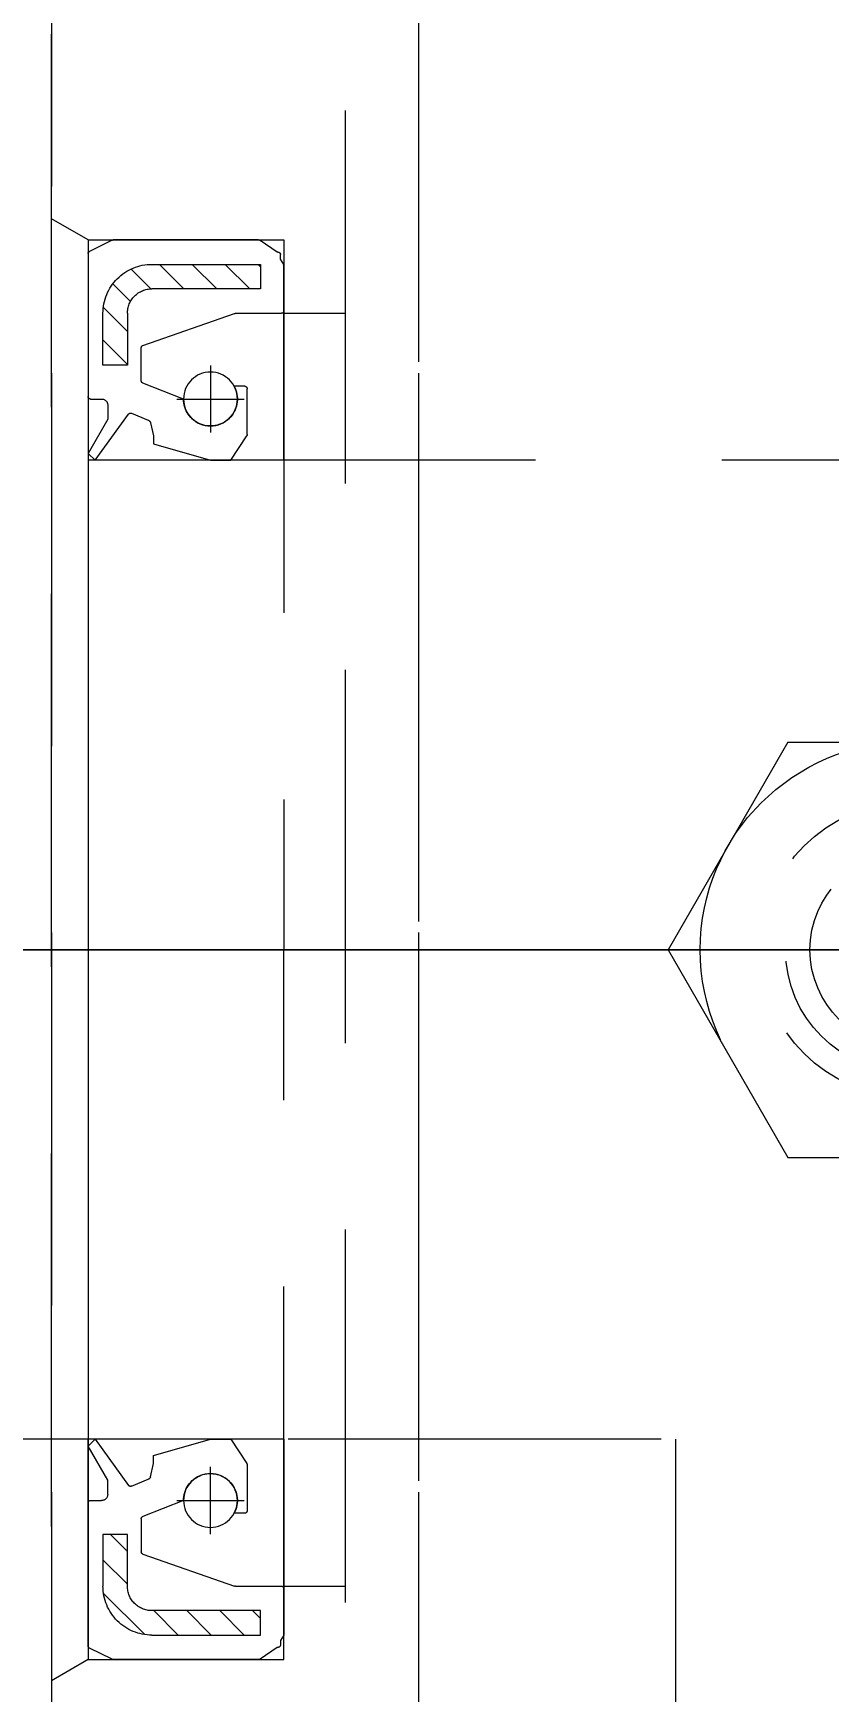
# Model space of a CAD drawing. Header units: millimetres. Extents: x 0 to 38884, y -3675 to 8056.
# Drawn here: x 3355.1 to 3387.6, y 4409.5 to 4477.3 of the extents above; entities that cross this region are included whole.
import ezdxf

# ---------------------------------------------------------------- set-up
doc = ezdxf.new("R2010")
doc.units = ezdxf.units.MM
doc.header["$LTSCALE"] = 2.4
doc.header["$PDMODE"] = 99
doc.header["$PDSIZE"] = 1
doc.linetypes.add('CENTER2', pattern=[28.575, 19.05, -3.175, 3.175, -3.175])
doc.linetypes.add('HIDDEN', pattern=[9.525, 6.35, -3.175])
for name, color, linetype, lineweight in [('04_HIDDEN', 2, 'HIDDEN', 13), ('05_CENTER', 4, 'CENTER2', 13), ('08_DIM', 3, 'Continuous', 13)]:
    doc.layers.add(name, color=color, linetype=linetype, lineweight=lineweight)
doc.layers.add('10_DRAFT', color=8, linetype='Continuous', lineweight=0, plot=False)
doc.styles.add('KANJI0', font='txt.shx', dxfattribs={"width": 0.9, "height": 30, "bigfont": 'bigfont'})
doc.styles.add('KSS_TXT', font='txt.shx', dxfattribs={"bigfont": 'extfont2.shx'})
doc.dimstyles.new('KSS_DIM', dxfattribs={"dimscale": 2, "dimtxt": 3, "dimasz": 2.5, "dimexe": 1.25, "dimexo": 0.625, "dimtad": 1, "dimdsep": 46, "dimtxsty": 'KSS_TXT', "dimblk": 'OPEN30', "dimcen": 0, "dimazin": 2, "dimtfac": 0.75, "dimtmove": 0, "dimatfit": 3, "dimldrblk": 'OPEN30', "dimfxl": 1.25, "dimtolj": 1, "dimarcsym": 0})
pattern_1 = [(45, (-7949.1725, -399.9912), (-0.67351921, 0.67351921), [])]

# ---------------------------------------------------------------- blocks, each defined once
blk = doc.blocks.new('_Open30')
at = {"color": 0, "linetype": 'ByBlock', "lineweight": -2}
for p, q in [((-1, 0.2679), (0, 0)), ((0, 0), (-1, -0.2679)), ((0, 0), (-1, 0))]:
    blk.add_line(p, q, dxfattribs=at)
blk = doc.blocks.new('*D379')
at = {"layer": '08_DIM', "color": 0, "lineweight": -2, "transparency": 16777216}
for p, q in [((3035.8, 4410.557), (3035.8, 3585.527)), ((6262.301, 4356.057), (6262.301, 3585.527)), ((3060.8, 3598.027), (6237.301, 3598.027))]:
    blk.add_line(p, q, dxfattribs=at)
at = {"layer": 'Defpoints', "color": 0, "transparency": 16777216}
for p in [(3035.8, 4416.807), (6262.301, 4362.307), (6262.301, 3598.027)]:
    blk.add_point(p, dxfattribs=at)
at = {"layer": '08_DIM', "color": 0, "lineweight": -2, "transparency": 16777216, "xscale": 25, "yscale": 25, "zscale": 25, "rotation": 180}
blk.add_blockref('_Open30', (3035.8, 3598.027), dxfattribs=at)
at = {"layer": '08_DIM', "color": 0, "lineweight": -2, "transparency": 16777216, "xscale": 25, "yscale": 25, "zscale": 25}
blk.add_blockref('_Open30', (6262.301, 3598.027), dxfattribs=at)
at = {"layer": '08_DIM', "color": 0, "transparency": 16777216, "insert": (4649.051, 3619.298), "char_height": 30, "attachment_point": 5, "style": 'KSS_TXT'}
blk.add_mtext('\\A1;3226.5', dxfattribs=at)
blk = doc.blocks.new('*D393')
at = {"layer": '08_DIM', "color": 0, "lineweight": -2, "transparency": 16777216}
for p, q in [((3035.8, 4410.557), (3035.8, 3674.339)), ((4520.801, 4328.557), (4520.801, 3674.339)), ((3060.8, 3686.839), (4495.801, 3686.839))]:
    blk.add_line(p, q, dxfattribs=at)
at = {"layer": 'Defpoints', "color": 0, "transparency": 16777216}
for p in [(3035.8, 4416.807), (4520.801, 4334.807), (4520.801, 3686.839)]:
    blk.add_point(p, dxfattribs=at)
at = {"layer": '08_DIM', "color": 0, "lineweight": -2, "transparency": 16777216, "xscale": 25, "yscale": 25, "zscale": 25, "rotation": 180}
blk.add_blockref('_Open30', (3035.8, 3686.839), dxfattribs=at)
at = {"layer": '08_DIM', "color": 0, "lineweight": -2, "transparency": 16777216, "xscale": 25, "yscale": 25, "zscale": 25}
blk.add_blockref('_Open30', (4520.801, 3686.839), dxfattribs=at)
at = {"layer": '08_DIM', "color": 0, "transparency": 16777216, "insert": (3778.301, 3708.11), "char_height": 30, "attachment_point": 5, "style": 'KSS_TXT'}
blk.add_mtext('\\A1;1485', dxfattribs=at)
blk = doc.blocks.new('A$C1140449C_1')
at = {"layer": '04_HIDDEN'}
blk.add_lwpolyline([(-245, -250), (245, -250), (250, -245), (250, 245), (245, 250), (-245, 250), (-250, 245), (-250, -245)], close=True, dxfattribs=at)
blk.add_circle((-230, 0), 6, dxfattribs=at)
at = {"layer": '05_CENTER'}
for p, q in [((668.351, 0), (-668.351, 0)), ((-220, 0), (-240, 0))]:
    blk.add_line(p, q, dxfattribs=at)
blk = doc.blocks.new('M10Nua_1_1_1')
at = {"color": 0, "linetype": 'CENTER2'}
for p, q in [((0, -11.104), (0, 11.104)), ((11.104, 0), (-11.104, 0))]:
    blk.add_line(p, q, dxfattribs=at)
at = {"color": 0}
for p, q in [((-4.9, 8.487), (-9.8, 0)), ((-4.9, 8.487), (4.9, 8.487)), ((9.8, 0), (4.9, 8.487)), ((-9.8, 0), (-4.9, -8.487)), ((4.9, -8.487), (9.8, 0)), ((-4.9, -8.487), (4.9, -8.487))]:
    blk.add_line(p, q, dxfattribs=at)
for radius in [8.487, 5, 4]:
    blk.add_circle((0, 0), radius, dxfattribs=at)
at = {"layer": '10_DRAFT', "style": 'KANJI0', "width": 0.82}
blk.add_text('Ｍ１０', height=1.25, dxfattribs=at).set_placement((0.256, 0.117))
blk = doc.blocks.new('A$C01295FB4_1')
blk.add_blockref('A$C1140449C_1', (0, 0))
at = {"layer": '04_HIDDEN'}
blk.add_blockref('M10Nua_1_1_1', (-230, 0), dxfattribs=at)
blk = doc.blocks.new('A$C038C65EF_1')
at = {"layer": '05_CENTER'}
blk.add_line((6, 0), (-186.302, 0), dxfattribs=at)
blk = doc.blocks.new('A$C38C82FDE_1')
at = {"color": 0}
for p, q in [((349, 20), (280, 20)), ((377.001, -20), (280, -20)), ((309, -20), (309, -50))]:
    blk.add_line(p, q, dxfattribs=at)
at = {"layer": '05_CENTER'}
blk.add_line((1444.362, 0), (-6, 0), dxfattribs=at)
blk = doc.blocks.new('A$C33B27836_1')
at = {"color": 3}
blk.add_lwpolyline([(0, 115), (3, 115), (3, -115), (0, -115)], close=True, dxfattribs=at)
at = {"layer": '10_DRAFT'}
blk.add_line((0, 0), (3, 0), dxfattribs=at)
blk = doc.blocks.new('A$C6C15682F_1')
for name in ['A$C038C65EF_1', 'A$C33B27836_1']:
    blk.add_blockref(name, (-3, 0))
at = {"layer": '04_HIDDEN'}
blk.add_blockref('A$C38C82FDE_1', (-283.5, 0), dxfattribs=at)
blk = doc.blocks.new('AE2369A0a_1')
h = blk.add_hatch()
h.set_pattern_fill('ANSI31', color=0, scale=0.3)
h.set_pattern_definition(pattern_1)
edge = h.paths.add_edge_path()
edge.add_line((-0.607, 26), (-0.607, 23.885))
edge.add_line((-0.607, 23.885), (-1.607, 23.885))
edge.add_line((-1.607, 23.885), (-1.607, 26))
edge.add_arc((-2.607, 26), 1, 0, 90)
edge.add_line((-2.607, 27), (-7.05, 27))
edge.add_line((-7.05, 27), (-7.05, 28))
edge.add_line((-7.05, 28), (-2.607, 28))
edge.add_arc((-2.607, 26), 2, 0, 90, ccw=False)
h = blk.add_hatch()
h.set_pattern_fill('ANSI31', color=0, scale=0.3)
h.set_pattern_definition(pattern_1)
edge = h.paths.add_edge_path()
edge.add_line((-0.607, -26), (-0.607, -23.885))
edge.add_line((-0.607, -23.885), (-1.607, -23.885))
edge.add_line((-1.607, -23.885), (-1.607, -26))
edge.add_arc((-2.607, -26), 1, 270, 360, ccw=False)
edge.add_line((-2.607, -27), (-7.05, -27))
edge.add_line((-7.05, -27), (-7.05, -28))
edge.add_line((-7.05, -28), (-2.607, -28))
edge.add_arc((-2.607, -26), 2, 270, 360)
at = {"color": 0}
for p, q in [((-7.76, 28.5), (-7.724, 28.5)), ((-7.724, 28.5), (-7.026, 28.982)), ((-6.969, 29), (-1.024, 29)), ((-0.979, 28.989), (-0.055, 28.528)), ((-8, 28), (-7.86, 28.215)), ((-8, 26.1), (-8, 28)), ((-7.86, 28.215), (-7.86, 28.4)), ((0, 28.438), (0, 22.6)), ((-6.017, 26), (-7.9, 26)), ((-2.24, 24.689), (-5.984, 25.994)), ((-2.173, 23.243), (-2.173, 24.595)), ((-5, 23.875), (-5, 21.125)), ((-3.9, 22.5), (-2.236, 23.15)), ((-6.5, 21.045), (-6.5, 22.92)), ((-6.4, 23.02), (-5.97, 23.02)), ((-3.625, 22.5), (-6.375, 22.5)), ((-0.1, 22.5), (-0.553, 22.5)), ((-1.767, 21.916), (-2.459, 21.635)), ((-0.292, 20), (-1.649, 21.882)), ((-0.803, 22.25), (-0.803, 21.671)), ((-2.549, 21.53), (-2.673, 20.991)), ((-0.803, 21.671), (0, 20.275)), ((-5.837, 20), (-6.484, 20.99)), ((-2.673, 20.662), (-5, 20)), ((-2.673, 20.991), (-2.673, 20.662)), ((-5, 20), (-5.837, 20)), ((0, 20.275), (-0.292, 20)), ((-5.837, -20), (-6.484, -20.99)), ((-5, -20), (-5.837, -20)), ((-2.673, -20.662), (-5, -20)), ((-0.292, -20), (-1.649, -21.882)), ((-0.803, -21.671), (0, -20.275)), ((0, -20.275), (-0.292, -20)), ((-2.673, -20.991), (-2.673, -20.662)), ((-2.549, -21.53), (-2.673, -20.991)), ((-6.5, -21.045), (-6.5, -22.92)), ((-5, -23.875), (-5, -21.125)), ((-1.767, -21.916), (-2.459, -21.635)), ((-0.803, -22.25), (-0.803, -21.671)), ((-6.4, -23.02), (-5.97, -23.02)), ((-3.625, -22.5), (-6.375, -22.5)), ((-3.9, -22.5), (-2.236, -23.15)), ((-0.1, -22.5), (-0.553, -22.5)), ((0, -28.438), (0, -22.6)), ((-2.173, -23.243), (-2.173, -24.595)), ((-2.24, -24.689), (-5.984, -25.994)), ((-8, -26.1), (-8, -28)), ((-6.017, -26), (-7.9, -26)), ((-8, -28), (-7.86, -28.215)), ((-7.86, -28.215), (-7.86, -28.4)), ((-7.76, -28.5), (-7.724, -28.5)), ((-7.724, -28.5), (-7.026, -28.982)), ((-6.969, -29), (-1.024, -29)), ((-0.979, -28.989), (-0.055, -28.528))]:
    blk.add_line(p, q, dxfattribs=at)
for points in [[(-8, 20), (-8, 26.1), (-8, 28), (-7.86, 28.215), (-7.86, 28.4, -0.414214), (-7.76, 28.5), (-7.724, 28.5), (-7.026, 28.982, -0.152216), (-6.969, 29), (-1.024, 29, -0.116434), (-0.979, 28.989), (-0.055, 28.528, -0.284079), (0, 28.438), (0, 22.6), (0, 20)], [(-8, -20), (-8, -26.1), (-8, -28), (-7.86, -28.215), (-7.86, -28.4, 0.414214), (-7.76, -28.5), (-7.724, -28.5), (-7.026, -28.982, 0.152216), (-6.969, -29), (-1.024, -29, 0.116434), (-0.979, -28.989), (-0.055, -28.528, 0.284079), (0, -28.438), (0, -22.6), (0, -20)]]:
    blk.add_lwpolyline(points, format="xyb", dxfattribs=at)
for points in [[(-7.05, 27), (-2.607, 27, -0.414214), (-1.607, 26), (-1.607, 23.885), (-0.607, 23.885), (-0.607, 26, 0.414214), (-2.607, 28), (-7.05, 28)], [(-7.05, -27), (-2.607, -27, 0.414214), (-1.607, -26), (-1.607, -23.885), (-0.607, -23.885), (-0.607, -26, -0.414214), (-2.607, -28), (-7.05, -28)]]:
    blk.add_lwpolyline(points, format="xyb", close=True, dxfattribs=at)
for centre in [(-5, 22.5), (-5, -22.5)]:
    blk.add_circle(centre, 1.1, dxfattribs=at)
for centre, radius, start, end in [((-7.76, 28.4), 0.1, 90, 180), ((-6.969, 28.9), 0.1, 90, 124.61956), ((-1.024, 28.9), 0.1, 63.43495, 90), ((-0.1, 28.438), 0.1, 0, 63.43495), ((-7.9, 26.1), 0.1, 180, 270), ((-6.017, 25.9), 0.1, 70.78519, 90), ((-2.273, 24.595), 0.1, 360, 70.78519), ((-2.273, 23.243), 0.1, 291.33975, 0), ((-6.4, 22.92), 0.1, 90, 180), ((-5, 22.5), 1.1, 151.81153, 360), ((-0.553, 22.25), 0.25, 90, 180), ((-0.1, 22.6), 0.1, 270, 360), ((-1.73, 21.823), 0.1, 35.78155, 112.11539), ((-6.4, 21.045), 0.1, 180, 213.12981), ((-2.402, 21.496), 0.15, 112.11539, 167.01248), ((-6.4, -21.045), 0.1, 146.87019, 180), ((-5, -22.5), 1.1, 0, 208.18847), ((-2.402, -21.496), 0.15, 192.98752, 247.88461), ((-1.73, -21.823), 0.1, 247.88461, 324.21845), ((-0.553, -22.25), 0.25, 180, 270), ((-6.4, -22.92), 0.1, 180, 270), ((-0.1, -22.6), 0.1, 0, 90), ((-2.273, -23.243), 0.1, 360, 68.66025), ((-2.273, -24.595), 0.1, 289.21481, 0), ((-7.9, -26.1), 0.1, 90, 180), ((-6.017, -25.9), 0.1, 270, 289.21481), ((-7.76, -28.4), 0.1, 180, 270), ((-0.1, -28.438), 0.1, 296.56505, 360), ((-6.969, -28.9), 0.1, 235.38044, 270), ((-1.024, -28.9), 0.1, 270, 296.56505)]:
    blk.add_arc(centre, radius, start, end, dxfattribs=at)
at = {"layer": '10_DRAFT'}
blk.add_line((0, 0), (-8, 0), dxfattribs=at)
for points in [[(-8, 20), (0, 20)], [(-8, -20), (0, -20)]]:
    blk.add_lwpolyline(points, dxfattribs=at)
blk = doc.blocks.new('A$C199D012F_1')
at = {"color": 0}
for points in [[(20, -250), (510, -250), (515, -245), (515, 245), (510, 250), (20, 250), (15, 245), (15, -245)], [(0, 115), (15, 115), (15, -115), (0, -115)]]:
    blk.add_lwpolyline(points, close=True, dxfattribs=at)
blk.add_circle((35, 0), 6, dxfattribs=at)
at = {"layer": '04_HIDDEN'}
for p, q in [((12, 57.15), (12, -57.15)), ((1.5, 29), (0, 29.866)), ((9.5, 29), (9.5, 0)), ((9.5, 26), (12, 26)), ((9.5, -29), (9.5, 0)), ((9.5, -26), (12, -26)), ((1.5, -29), (0, -29.866))]:
    blk.add_line(p, q, dxfattribs=at)
for points in [[(1.5, 29), (9.5, 29)], [(1.5, -29), (9.5, -29)]]:
    blk.add_lwpolyline(points, dxfattribs=at)
at = {"layer": '05_CENTER'}
for p, q in [((-5.58, 0), (1172.147, 0)), ((45, 0), (25, 0))]:
    blk.add_line(p, q, dxfattribs=at)
at = {"layer": '10_DRAFT'}
blk.add_line((1.5, 29), (1.5, -29), dxfattribs=at)

msp = doc.modelspace()

# ---------------------------------------------------------------- block references
msp.add_blockref('A$C01295FB4_1', (3620.8009, 4439.8066))
at = {"layer": '04_HIDDEN'}
for name in ['A$C199D012F_1', 'A$C6C15682F_1']:
    msp.add_blockref(name, (3355.8009, 4439.8066), dxfattribs=at)
at = {"layer": '04_HIDDEN', "color": 4, "xscale": -1}
msp.add_blockref('AE2369A0a_1', (3357.3009, 4439.8066), dxfattribs=at)

# ---------------------------------------------------------------- dimensions: what is measured, and where the dimension line sits
at = {"layer": '08_DIM'}
for base, p2, override, picture, middle in [((6262.3009, 3598.0271), (6262.3009, 4362.3066), {"dimscale": 10, "dimarcsym": 1}, '*D379', (4649.0507, 3619.2979)), ((4520.8009, 3686.8394), (4520.8009, 4334.8066), {"dimscale": 10, "dimpost": '', "dimarcsym": 1}, '*D393', (3778.3007, 3708.1103))]:
    dim = msp.add_linear_dim(base=base, p1=(3035.8005, 4416.8066), p2=p2, dimstyle='KSS_DIM', override=override, dxfattribs=at)
    dim.commit()
    dim.dimension.update_dxf_attribs({"geometry": picture, "text_midpoint": middle})

doc.saveas('drawing.dxf')
